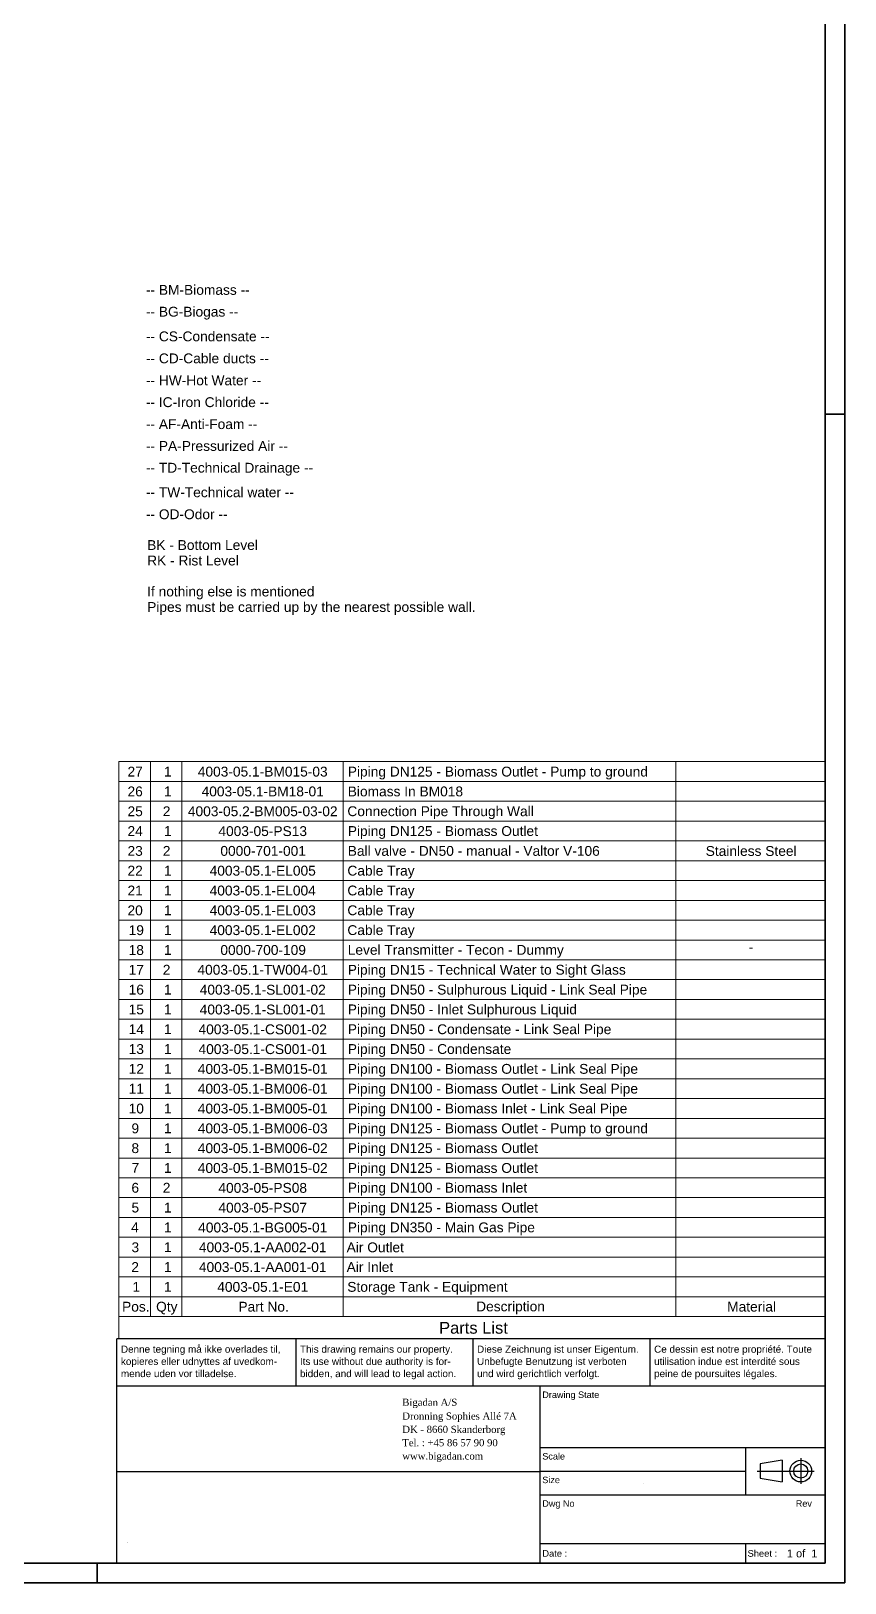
# Model space of a CAD drawing. Header units: millimetres. Extents: x -4172 to 126100, y -2 to 142133.
# Drawn here: x 105415 to 126100, y 0 to 39432 of the extents above; entities that cross this region are included whole.
import ezdxf
from ezdxf.enums import TextEntityAlignment as Align

# ---------------------------------------------------------------- set-up
doc = ezdxf.new("R2018")
doc.units = ezdxf.units.MM
doc.header["$LTSCALE"] = 100
doc.layers.get('0').update_dxf_attribs({"lineweight": 18})
for name, color, linetype, lineweight in [('Border', 7, 'Continuous', 35), ('Symbol', 7, 'Continuous', 18), ('Title', 7, 'Continuous', 25)]:
    doc.layers.add(name, color=color, linetype=linetype, lineweight=lineweight)
for name, color, linetype, lineweight, true_color in [('P_Anti-Foam (AF)', 6, 'Continuous', 18, 0xff00ff), ('P_BioGas (BG)', 94, 'Continuous', 18, 0x008100), ('P_Biomass (BM)', 150, 'Continuous', 18, 0x007fff), ('P_Cable Ducts (CD)', 30, 'Continuous', 18, 0xff7f00), ('P_Condensate (CS)', 40, 'Continuous', 18, 0xffbf00), ('P_Hot Water (HW)', 1, 'Continuous', 18, 0xff0000), ('P_Iron Chloride (IC)', 7, 'Continuous', 18, 0x7d7d7d), ('P_Odur Air (OA)', 2, 'Continuous', 18, 0xffff00), ('P_Pressurized Air (PA)', 3, 'Continuous', 18, 0x00ff00), ('P_Technical Drain (TD)', 7, 'Continuous', 18, 0x64648c), ('P_Technical Water (TW)', 140, 'Continuous', 18, 0x00bfff)]:
    doc.layers.add(name, color=color, linetype=linetype, lineweight=lineweight, true_color=true_color)
doc.styles.add('Note Text', font='arial.ttf')
doc.styles.get("Standard").update_dxf_attribs({"font": 'arial.ttf'})
doc.styles.add('Text Style150', font='arial.ttf')
doc.styles.add('Text Style72', font='arial.ttf')
doc.styles.add('Text Style85', font='times.ttf')
doc.styles.add('Title', font='arial.ttf')
doc.styles.add('Title150', font='arial.ttf')
doc.styles.add('Title200', font='arial.ttf')

# ---------------------------------------------------------------- blocks, each defined once
blk = doc.blocks.new('Borders Bigadan Border')
at = {"layer": 'Border'}
for p, q in [((1261, 594), (1261, 0)), ((1256, 5), (1256, 589)), ((1261, 297), (1256, 297)), ((20, 5), (1256, 5)), ((1071, 5), (1071, 0)), ((1261, 0), (0, 0))]:
    blk.add_line(p, q, dxfattribs=at)
blk = doc.blocks.new('Title Blocks Title')
at = {"layer": 'Title'}
for p, q in [((205, 62), (25, 62)), ((25, 50), (25, 62)), ((70.5, 50), (70.5, 62)), ((115.5, 50), (115.5, 62)), ((160.5, 50), (160.5, 62)), ((205, 50), (25, 50)), ((25, 5), (25, 50)), ((132.5, 5), (132.5, 50)), ((205, 34.36), (132.5, 34.36)), ((184.74, 34.36), (184.74, 22.36)), ((25, 28.36), (132.5, 28.36)), ((184.74, 28.36), (132.5, 28.36)), ((132.5, 22.36), (205, 22.36)), ((132.5, 10), (205, 10)), ((184.74, 10), (184.74, 5))]:
    blk.add_line(p, q, dxfattribs=at)
at = {"layer": 'Title', "lineweight": 25}
for p, q in [((198.77, 31.7), (198.77, 25.16)), ((187.65, 28.43), (202.19, 28.43)), ((194.05, 31.19), (188.45, 30.23)), ((188.45, 30.23), (188.45, 26.63)), ((194.05, 31.19), (194.05, 25.67)), ((188.45, 26.63), (194.05, 25.67))]:
    blk.add_line(p, q, dxfattribs=at)
for radius in [2.76, 1.8]:
    blk.add_circle((198.77, 28.43), radius, dxfattribs=at)
at = {"layer": 'Title'}
for s, height, style, p in [('Denne tegning må ikke overlades til,', 1.8, 'Text Style72', (26, 58.5)), ('This drawing remains our property.', 1.8, 'Text Style72', (71.5, 58.5)), ('Diese Zeichnung ist unser Eigentum.', 1.8, 'Text Style72', (116.5, 58.5)), ('Ce dessin est notre propriété. Toute', 1.8, 'Text Style72', (161.5, 58.5)), ('kopieres eller udnyttes af uvedkom-', 1.8, 'Text Style72', (26, 55.4)), ('Its use without due authority is for-', 1.8, 'Text Style72', (71.5, 55.4)), ('Unbefugte Benutzung ist verboten', 1.8, 'Text Style72', (116.5, 55.4)), ('utilisation indue est interdité sous', 1.8, 'Text Style72', (161.5, 55.4)), ('mende uden vor tilladelse.', 1.8, 'Text Style72', (26, 52.3)), ('bidden, and will lead to legal action.', 1.8, 'Text Style72', (71.5, 52.3)), ('und wird gerichtlich verfolgt.', 1.8, 'Text Style72', (116.5, 52.3)), ('peine de poursuites légales.', 1.8, 'Text Style72', (161.5, 52.3)), ('Drawing State', 1.65, 'Title150', (133.08, 47)), ('Bigadan A/S', 1.8, 'Text Style85', (97.5, 45.01)), ('Dronning Sophies Allé 7A', 1.8, 'Text Style85', (97.5, 41.51)), ('DK - 8660 Skanderborg', 1.8, 'Text Style85', (97.5, 38.13)), ('Tel. : +45 86 57 90 90', 1.8, 'Text Style85', (97.5, 34.74)), ('www.bigadan.com', 1.8, 'Text Style85', (97.5, 31.36)), ('Scale', 1.65, 'Title150', (133.08, 31.36)), ('Size', 1.65, 'Title150', (133.08, 25.36)), ('Dwg No', 1.65, 'Title150', (133.08, 19.36)), ('Rev', 1.65, 'Title150', (197.5, 19.36))]:
    blk.add_text(s, height=height, dxfattribs=dict(at, style=style)).set_placement(p)
at = {"layer": 'Title', "style": 'Text Style150'}
for s, p in [('Date :', (133.08, 7.5)), ('Sheet :', (185.24, 7.5))]:
    blk.add_text(s, height=1.7, dxfattribs=at).set_placement(p, align=Align.MIDDLE_LEFT)
at = {"layer": 'Title', "style": 'Title200'}
blk.add_text('1 of  1', height=2, dxfattribs=at).set_placement((203, 7.5), align=Align.MIDDLE_RIGHT)
at = {"layer": 'Title', "color": 1, "true_color": 0xff0000, "insert": (169, 47.68), "char_height": 2.5, "width": 40, "attachment_point": 5, "style": 'Note Text'}
blk.add_mtext('\\fArial|b0|i0; ', dxfattribs=at)
at = {"layer": 'Title', "color": 1, "lineweight": 5, "true_color": 0xff0000, "flags": 253}
blk.add_attdef('STATUS', text='', height=6.2, dxfattribs=at).set_placement((169, 40.36), align=Align.MIDDLE_CENTER)
at = {"layer": 'Title', "lineweight": 30, "flags": 104}
for tag, height, p in [('Initial_View_Scale', 2.39, (158.62, 31.36)), ('Sheet_Size', 2.4, (158.62, 25.36)), ('REVISION_NUMBER', 3.5, (200, 15)), ('CREATION_DATE', 2, (157.5, 7.5))]:
    blk.add_attdef(tag, text='', height=height, dxfattribs=at).set_placement(p, align=Align.MIDDLE_CENTER)
for tag, p in [('PROJECT', (27.5, 24.3)), ('TITLE', (27.5, 17.3)), ('DESCRIPTION', (27.5, 10.3))]:
    blk.add_attdef(tag, text='', height=2.8, dxfattribs=at).set_placement(p, align=Align.TOP_LEFT)
blk.add_attdef('PART_NUMBER', text='', height=3.5, dxfattribs=at).set_placement((135.5, 15), align=Align.MIDDLE_LEFT)
blk = doc.blocks.new('Parts List')
at = {"layer": 'Symbol'}
for p, q in [((1256, 208.68), (1076.5, 208.68)), ((1076.5, 208.68), (1076.5, 72.72)), ((1084.5, 208.68), (1084.5, 72.72)), ((1092.5, 208.68), (1092.5, 72.72)), ((1133.47, 208.68), (1133.47, 72.72)), ((1218, 208.68), (1218, 72.72)), ((1256, 208.68), (1256, 72.72)), ((1256, 203.64), (1076.5, 203.64)), ((1256, 198.61), (1076.5, 198.61)), ((1256, 193.57), (1076.5, 193.57)), ((1256, 188.54), (1076.5, 188.54)), ((1256, 183.5), (1076.5, 183.5)), ((1256, 178.46), (1076.5, 178.46)), ((1256, 173.43), (1076.5, 173.43)), ((1256, 168.39), (1076.5, 168.39)), ((1256, 163.36), (1076.5, 163.36)), ((1256, 158.32), (1076.5, 158.32)), ((1256, 153.29), (1076.5, 153.29)), ((1256, 148.25), (1076.5, 148.25)), ((1256, 143.22), (1076.5, 143.22)), ((1256, 138.18), (1076.5, 138.18)), ((1256, 133.14), (1076.5, 133.14)), ((1256, 128.11), (1076.5, 128.11)), ((1256, 123.07), (1076.5, 123.07)), ((1256, 118.04), (1076.5, 118.04)), ((1256, 113), (1076.5, 113)), ((1256, 107.97), (1076.5, 107.97)), ((1256, 102.93), (1076.5, 102.93)), ((1256, 97.9), (1076.5, 97.9)), ((1256, 92.86), (1076.5, 92.86)), ((1256, 87.82), (1076.5, 87.82)), ((1256, 82.79), (1076.5, 82.79)), ((1256, 77.75), (1076.5, 77.75)), ((1256, 72.72), (1076.5, 72.72)), ((1076.5, 67.68), (1076.5, 72.72)), ((1084.5, 67.68), (1084.5, 72.72)), ((1092.5, 67.68), (1092.5, 72.72)), ((1133.47, 67.68), (1133.47, 72.72)), ((1218, 67.68), (1218, 72.72)), ((1256, 67.68), (1256, 72.72)), ((1076.5, 62), (1076.5, 67.68)), ((1256, 67.68), (1076.5, 67.68)), ((1256, 62), (1256, 67.68)), ((1256, 62), (1076.5, 62))]:
    blk.add_line(p, q, dxfattribs=at)
at = {"layer": 'Symbol', "color": 7, "attachment_point": 7}
for s, insert, char_height, style in [('27', (1078.67, 204.9), 2.5, 'Note Text'), ('1', (1087.93, 204.9), 2.5, 'Note Text'), ('4003-05.1-BM015-03', (1096.53, 204.86), 2.5, 'Note Text'), ('Piping DN125 - Biomass Outlet - Pump to ground', (1134.65, 204.15), 2.5, 'Note Text'), ('26', (1078.67, 199.83), 2.5, 'Note Text'), ('1', (1087.93, 199.87), 2.5, 'Note Text'), ('4003-05.1-BM18-01', (1097.5, 199.83), 2.5, 'Note Text'), ('Biomass In BM018', (1134.64, 199.83), 2.5, 'Note Text'), ('25', (1078.67, 194.79), 2.5, 'Note Text'), ('2', (1087.64, 194.83), 2.5, 'Note Text'), ('4003-05.2-BM005-03-02', (1094.01, 194.79), 2.5, 'Note Text'), ('Connection Pipe Through Wall ', (1134.55, 194.08), 2.5, 'Note Text'), ('24', (1078.67, 189.8), 2.5, 'Note Text'), ('1', (1087.93, 189.8), 2.5, 'Note Text'), ('4003-05-PS13', (1101.77, 189.74), 2.5, 'Note Text'), ('Piping DN125 - Biomass Outlet', (1134.65, 189.05), 2.5, 'Note Text'), ('23', (1078.67, 184.72), 2.5, 'Note Text'), ('2', (1087.64, 184.76), 2.5, 'Note Text'), ('0000-701-001', (1102.27, 184.72), 2.5, 'Note Text'), ('Ball valve - DN50 - manual - Valtor V-106', (1134.64, 184.72), 2.5, 'Note Text'), ('Stainless Steel', (1225.61, 184.7), 2.5, 'Note Text'), ('22', (1078.67, 179.73), 2.5, 'Note Text'), ('1', (1087.93, 179.73), 2.5, 'Note Text'), ('4003-05.1-EL005', (1099.54, 179.69), 2.5, 'Note Text'), ('Cable Tray', (1134.55, 178.98), 2.5, 'Note Text'), ('21', (1078.67, 174.69), 2.5, 'Note Text'), ('1', (1087.93, 174.69), 2.5, 'Note Text'), ('4003-05.1-EL004', (1099.54, 174.65), 2.5, 'Note Text'), ('Cable Tray', (1134.55, 173.94), 2.5, 'Note Text'), ('20', (1078.67, 169.61), 2.5, 'Note Text'), ('1', (1087.93, 169.66), 2.5, 'Note Text'), ('4003-05.1-EL003', (1099.54, 169.61), 2.5, 'Note Text'), ('Cable Tray', (1134.55, 168.91), 2.5, 'Note Text'), ('19', (1078.96, 164.58), 2.5, 'Note Text'), ('1', (1087.93, 164.62), 2.5, 'Note Text'), ('4003-05.1-EL002', (1099.54, 164.58), 2.5, 'Note Text'), ('Cable Tray', (1134.55, 163.87), 2.5, 'Note Text'), ('18', (1078.96, 159.54), 2.5, 'Note Text'), ('1', (1087.93, 159.58), 2.5, 'Note Text'), ('0000-700-109', (1102.27, 159.54), 2.5, 'Note Text'), ('Level Transmitter - Tecon - Dummy', (1134.64, 158.86), 2.5, 'Note Text'), ('-', (1236.53, 160.31), 2.5, 'Note Text'), ('17', (1078.96, 154.55), 2.5, 'Note Text'), ('2', (1087.64, 154.55), 2.5, 'Note Text'), ('4003-05.1-TW004-01', (1096.44, 154.51), 2.5, 'Note Text'), ('Piping DN15 - Technical Water to Sight Glass', (1134.65, 153.8), 2.5, 'Note Text'), ('16', (1078.96, 149.47), 2.5, 'Note Text'), ('1', (1087.93, 149.51), 2.5, 'Note Text'), ('4003-05.1-SL001-02', (1097.02, 149.45), 2.5, 'Note Text'), ('Piping DN50 - Sulphurous Liquid - Link Seal Pipe', (1134.65, 148.76), 2.5, 'Note Text'), ('15', (1078.96, 144.44), 2.5, 'Note Text'), ('1', (1087.93, 144.48), 2.5, 'Note Text'), ('4003-05.1-SL001-01', (1097.02, 144.42), 2.5, 'Note Text'), ('Piping DN50 - Inlet Sulphurous Liquid', (1134.65, 143.73), 2.5, 'Note Text'), ('4003-05.1-CS001-02', (1096.72, 139.38), 2.5, 'Note Text'), ('Piping DN50 - Condensate - Link Seal Pipe', (1134.65, 138.69), 2.5, 'Note Text'), ('14', (1078.96, 139.44), 2.5, 'Note Text'), ('1', (1087.93, 139.44), 2.5, 'Note Text'), ('13', (1078.96, 134.37), 2.5, 'Note Text'), ('1', (1087.93, 134.41), 2.5, 'Note Text'), ('4003-05.1-CS001-01', (1096.72, 134.35), 2.5, 'Note Text'), ('Piping DN50 - Condensate', (1134.65, 133.66), 2.5, 'Note Text'), ('12', (1078.96, 129.37), 2.5, 'Note Text'), ('1', (1087.93, 129.37), 2.5, 'Note Text'), ('4003-05.1-BM015-01', (1096.53, 129.33), 2.5, 'Note Text'), ('Piping DN100 - Biomass Outlet - Link Seal Pipe', (1134.65, 128.62), 2.5, 'Note Text'), ('11', (1078.96, 124.34), 2.5, 'Note Text'), ('1', (1087.93, 124.34), 2.5, 'Note Text'), ('4003-05.1-BM006-01', (1096.53, 124.29), 2.5, 'Note Text'), ('Piping DN100 - Biomass Outlet - Link Seal Pipe', (1134.65, 123.59), 2.5, 'Note Text'), ('10', (1078.96, 119.26), 2.5, 'Note Text'), ('1', (1087.93, 119.3), 2.5, 'Note Text'), ('4003-05.1-BM005-01', (1096.53, 119.26), 2.5, 'Note Text'), ('Piping DN100 - Biomass Inlet - Link Seal Pipe', (1134.65, 118.55), 2.5, 'Note Text'), ('9', (1079.68, 114.22), 2.5, 'Note Text'), ('1', (1087.93, 114.27), 2.5, 'Note Text'), ('4003-05.1-BM006-03', (1096.53, 114.22), 2.5, 'Note Text'), ('Piping DN125 - Biomass Outlet - Pump to ground', (1134.65, 113.51), 2.5, 'Note Text'), ('8', (1079.68, 109.19), 2.5, 'Note Text'), ('1', (1087.93, 109.23), 2.5, 'Note Text'), ('4003-05.1-BM006-02', (1096.53, 109.19), 2.5, 'Note Text'), ('Piping DN125 - Biomass Outlet', (1134.65, 108.48), 2.5, 'Note Text'), ('7', (1079.7, 104.22), 2.5, 'Note Text'), ('1', (1087.93, 104.19), 2.5, 'Note Text'), ('4003-05.1-BM015-02', (1096.53, 104.15), 2.5, 'Note Text'), ('Piping DN125 - Biomass Outlet', (1134.65, 103.44), 2.5, 'Note Text'), ('6', (1079.67, 99.12), 2.5, 'Note Text'), ('2', (1087.64, 99.16), 2.5, 'Note Text'), ('4003-05-PS08', (1101.77, 99.1), 2.5, 'Note Text'), ('Piping DN100 - Biomass Inlet', (1134.65, 98.43), 2.5, 'Note Text'), ('5', (1079.68, 94.1), 2.5, 'Note Text'), ('1', (1087.93, 94.12), 2.5, 'Note Text'), ('4003-05-PS07', (1101.77, 94.06), 2.5, 'Note Text'), ('Piping DN125 - Biomass Outlet', (1134.65, 93.37), 2.5, 'Note Text'), ('4', (1079.58, 89.09), 2.5, 'Note Text'), ('1', (1087.93, 89.09), 2.5, 'Note Text'), ('4003-05.1-BG005-01', (1096.63, 89.03), 2.5, 'Note Text'), ('Piping DN350 - Main Gas Pipe', (1134.65, 88.34), 2.5, 'Note Text'), ('3', (1079.68, 84.01), 2.5, 'Note Text'), ('1', (1087.93, 84.05), 2.5, 'Note Text'), ('4003-05.1-AA002-01', (1096.82, 84.01), 2.5, 'Note Text'), ('Air Outlet', (1134.36, 83.99), 2.5, 'Note Text'), ('2', (1079.64, 79.02), 2.5, 'Note Text'), ('1', (1087.93, 79.02), 2.5, 'Note Text'), ('4003-05.1-AA001-01', (1096.82, 78.97), 2.5, 'Note Text'), ('Air Inlet', (1134.36, 78.98), 2.5, 'Note Text'), ('1', (1079.93, 73.98), 2.5, 'Note Text'), ('1', (1087.93, 73.98), 2.5, 'Note Text'), ('4003-05.1-E01', (1101.48, 73.94), 2.5, 'Note Text'), ('Storage Tank - Equipment', (1134.53, 73.23), 2.5, 'Note Text'), ('Pos.', (1077.29, 68.91), 2.5, 'Note Text'), ('Qty', (1085.94, 68.19), 2.5, 'Note Text'), ('Part No.', (1106.86, 68.91), 2.5, 'Note Text'), ('Description', (1167.28, 68.26), 2.5, 'Note Text'), ('Material', (1231.06, 68.91), 2.5, 'Note Text'), ('Parts List', (1157.86, 63.29), 3, 'Title')]:
    blk.add_mtext(s, dxfattribs=dict(at, insert=insert, char_height=char_height, style=style))
blk = doc.blocks.new('PipeLineColorCode')
at = {"layer": 'P_Anti-Foam (AF)', "insert": (-41.89, 7.79), "char_height": 2.5, "attachment_point": 1, "style": 'Note Text'}
blk.add_mtext('\\fArial|b0|i0;-- AF-Anti-Foam --', dxfattribs=at)
at = {"layer": 'P_BioGas (BG)', "insert": (-41.89, 36.36), "char_height": 2.5, "attachment_point": 1, "style": 'Note Text'}
blk.add_mtext('\\fArial|b0|i0;-- BG-Biogas --', dxfattribs=at)
at = {"layer": 'P_Biomass (BM)', "insert": (-41.89, 41.9), "char_height": 2.5, "attachment_point": 1, "style": 'Note Text'}
blk.add_mtext('\\fArial|b0|i0;-- BM-Biomass --', dxfattribs=at)
at = {"layer": 'P_Cable Ducts (CD)', "insert": (-41.89, 24.5), "char_height": 2.5, "attachment_point": 1, "style": 'Note Text'}
blk.add_mtext('\\fArial|b0|i0;-- CD-Cable ducts --', dxfattribs=at)
at = {"layer": 'P_Condensate (CS)', "insert": (-41.89, 30.09), "char_height": 2.5, "attachment_point": 1, "style": 'Note Text'}
blk.add_mtext('\\fArial|b0|i0;-- CS-Condensate --', dxfattribs=at)
at = {"layer": 'P_Hot Water (HW)', "insert": (-41.89, 18.91), "char_height": 2.5, "attachment_point": 1, "style": 'Note Text'}
blk.add_mtext('\\fArial|b0|i0;-- HW-Hot Water --', dxfattribs=at)
at = {"layer": 'P_Iron Chloride (IC)', "insert": (-41.89, 13.37), "char_height": 2.5, "attachment_point": 1, "style": 'Note Text'}
blk.add_mtext('\\fArial|b0|i0;-- IC-Iron Chloride --', dxfattribs=at)
at = {"layer": 'P_Odur Air (OA)', "insert": (-41.89, -15.11), "char_height": 2.5, "attachment_point": 1, "style": 'Note Text'}
blk.add_mtext('\\fArial|b0|i0;-- OD-Odor --', dxfattribs=at)
at = {"layer": 'P_Pressurized Air (PA)', "insert": (-41.89, 2.25), "char_height": 2.5, "attachment_point": 1, "style": 'Note Text'}
blk.add_mtext('\\fArial|b0|i0;-- PA-Pressurized Air --', dxfattribs=at)
at = {"layer": 'P_Technical Drain (TD)', "insert": (-41.89, -3.29), "char_height": 2.5, "attachment_point": 1, "style": 'Note Text'}
blk.add_mtext('\\fArial|b0|i0;-- TD-Technical Drainage --', dxfattribs=at)
at = {"layer": 'P_Technical Water (TW)', "insert": (-41.89, -9.52), "char_height": 2.5, "attachment_point": 1, "style": 'Note Text'}
blk.add_mtext('\\fArial|b0|i0;-- TW-Technical water --', dxfattribs=at)
at = {"layer": 'Symbol', "insert": (-41.57, -22.93), "char_height": 2.5, "attachment_point": 1, "line_spacing_factor": 0.944221, "style": 'Note Text'}
blk.add_mtext('\\fArial|b0|i0;BK - Bottom Level\\P\\fArial|b0|i0;RK - Rist Level\\P\\fArial|b0|i0;\\P\\fArial|b0|i0;If nothing else is mentioned\\P\\fArial|b0|i0;Pipes must be carried up by the nearest possible wall.', dxfattribs=at)

msp = doc.modelspace()

# ---------------------------------------------------------------- block references
at = {"xscale": 100, "yscale": 100, "zscale": 100}
for name, p in [('Borders Bigadan Border', (0, 0)), ('PipeLineColorCode', (112523.41, 28789.71))]:
    msp.add_blockref(name, p, dxfattribs=at)
ref = msp.add_blockref('Title Blocks Title', (105100, 0), dxfattribs=dict(xscale=100, yscale=100, zscale=100))
lines = msp.add_mtext('4003-05.1-A01', dxfattribs={"layer": 'Title', "insert": (118650, 1500), "char_height": 2.5, "attachment_point": 1})
ref.add_attrib('PART_NUMBER', '', (118650, 1500), dxfattribs={"flags": 104}).embed_mtext(lines)
lines = msp.add_mtext('13-02-2023', dxfattribs={"layer": 'Title', "insert": (120850, 750), "char_height": 2.5, "attachment_point": 1})
ref.add_attrib('CREATION_DATE', '', (120850, 750), dxfattribs={"flags": 104}).embed_mtext(lines)
lines = msp.add_mtext('Area 05', dxfattribs={"layer": 'Title', "insert": (107850, 1730), "char_height": 2.5, "attachment_point": 1})
ref.add_attrib('TITLE', '', (107850, 1730), dxfattribs={"flags": 104}).embed_mtext(lines)
lines = msp.add_mtext('Storage Tank Area', dxfattribs={"layer": 'Title', "insert": (107850, 1030), "char_height": 2.5, "attachment_point": 1})
ref.add_attrib('DESCRIPTION', '', (107850, 1030), dxfattribs={"flags": 104}).embed_mtext(lines)
lines = msp.add_mtext('4003 - Nurmo Bioenergia', dxfattribs={"layer": 'Title', "insert": (107850, 2430), "char_height": 2.5, "attachment_point": 1})
ref.add_attrib('PROJECT', '', (107850, 2430), dxfattribs={"flags": 104}).embed_mtext(lines)
lines = msp.add_mtext('A1.1 (594x1261 mm)', dxfattribs={"layer": 'Title', "insert": (120962, 2536), "char_height": 2.5, "attachment_point": 1})
ref.add_attrib('Sheet_Size', '', (120962, 2536), dxfattribs={"flags": 104}).embed_mtext(lines)
lines = msp.add_mtext('1 : 100', dxfattribs={"layer": 'Title', "insert": (120962, 3136), "char_height": 2.5, "attachment_point": 1})
ref.add_attrib('Initial_View_Scale', '', (120962, 3136), dxfattribs={"flags": 104}).embed_mtext(lines)
lines = msp.add_mtext('-', dxfattribs={"layer": 'Title', "insert": (125100, 1500), "char_height": 2.5, "attachment_point": 1})
ref.add_attrib('REVISION_NUMBER', '', (125100, 1500), dxfattribs={"flags": 104}).embed_mtext(lines)
at = {"layer": 'Symbol', "xscale": 100, "yscale": 100, "zscale": 100}
msp.add_blockref('Parts List', (0, 0), dxfattribs=at)

doc.saveas('drawing.dxf')
